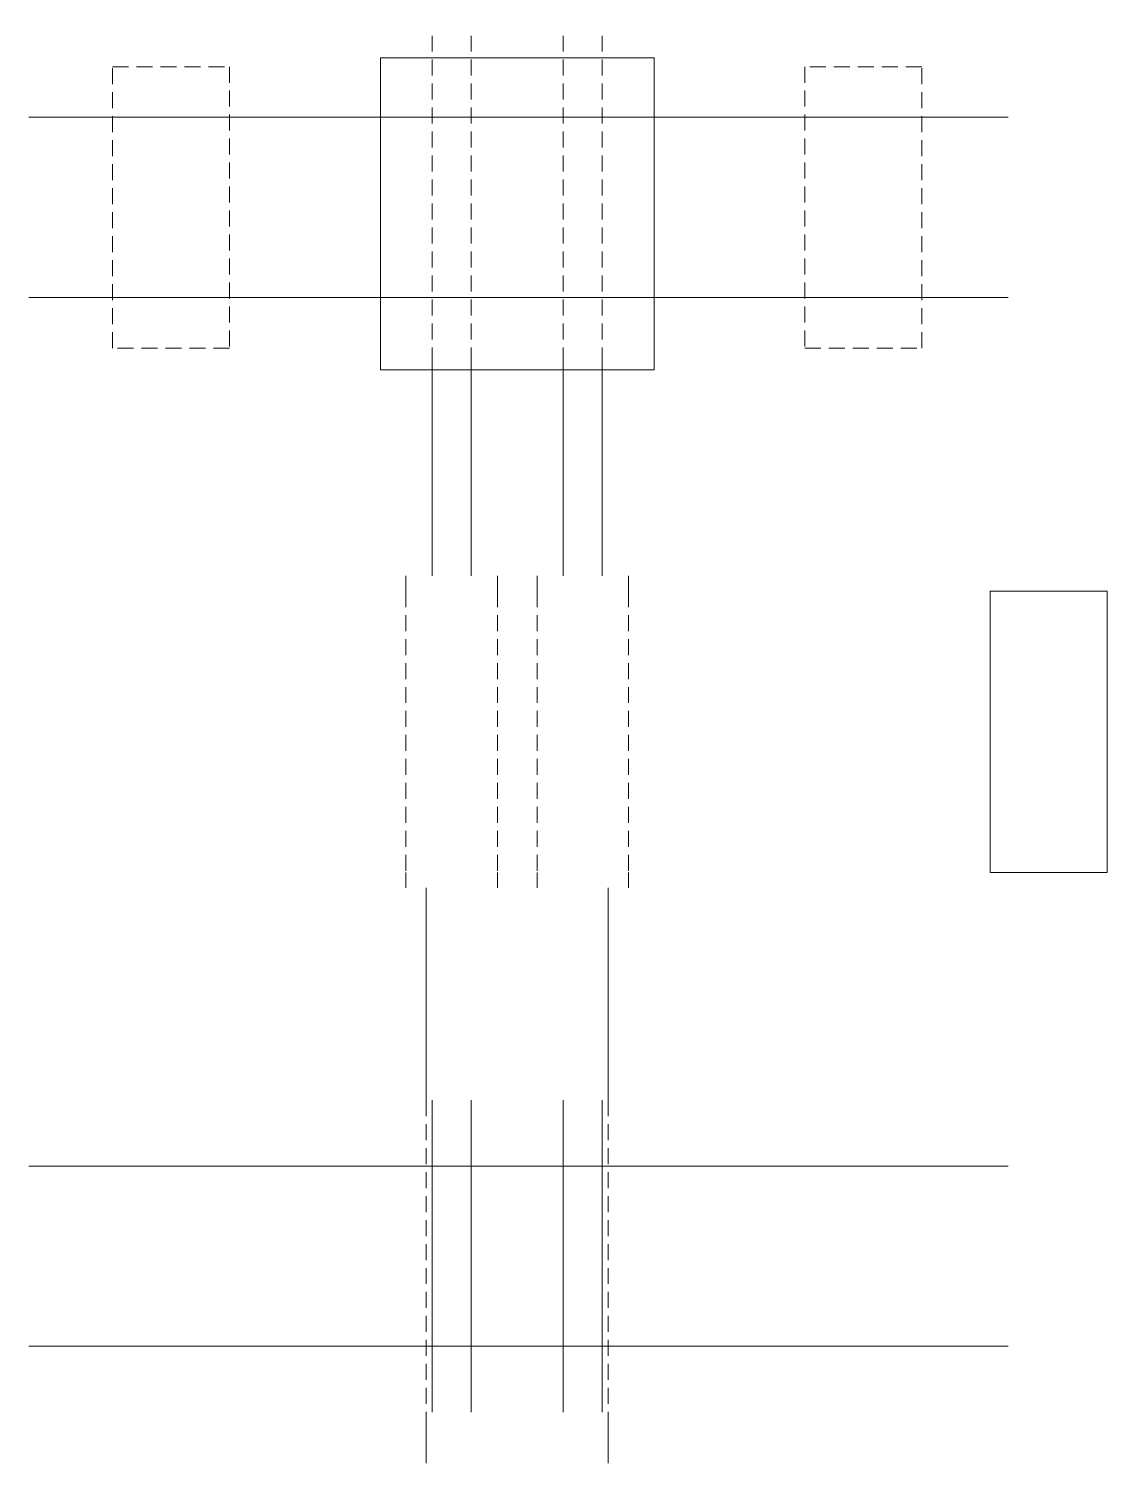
# Model space of a CAD drawing. Header units: millimetres. Extents: x 196700 to 241463, y -13743 to -981.
# Drawn here: x 233029 to 241463, y -12846 to -1627 of the extents above.
import ezdxf

# ---------------------------------------------------------------- set-up
doc = ezdxf.new("R2010")
doc.units = ezdxf.units.MM
doc.header["$LTSCALE"] = 10
doc.header["$MEASUREMENT"] = 0
doc.linetypes.add('HIDDEN2', pattern=[0.1875, 0.125, -0.0625])
doc.layers.add('SIDE', color=7, linetype='Continuous')

msp = doc.modelspace()

# ---------------------------------------------------------------- linework, layer by layer
at = {"layer": 'SIDE', "linetype": 'HIDDEN2', "lineweight": 13, "ltscale": 100}
for p, q in [((236183.67, -4244.4), (236183.67, -1632.21)), ((236488.67, -4244.4), (236488.67, -1627.26)), ((237208.67, -4244.4), (237208.67, -1632.21)), ((237513.67, -4244.4), (237513.67, -1627.26)), ((235978.67, -6025.47), (235978.67, -8225.47)), ((236693.67, -6025.47), (236693.67, -8225.47)), ((237003.67, -6025.47), (237003.67, -8225.47)), ((237718.67, -6025.47), (237718.67, -8225.47)), ((236137.89, -10006.54), (236137.89, -12446.54)), ((237559.45, -10006.54), (237559.45, -12446.54))]:
    msp.add_line(p, q, dxfattribs=at)
at = {"layer": 'SIDE', "linetype": 'Continuous', "lineweight": 13, "ltscale": 100}
for p, q in [((240687.56, -2320.4), (233029.26, -2320.4)), ((240687.56, -3728.4), (233029.26, -3728.4)), ((236183.67, -5905.47), (236183.67, -4244.4)), ((236488.67, -5905.47), (236488.67, -4244.4)), ((237208.67, -5905.47), (237208.67, -4244.4)), ((237513.67, -5905.47), (237513.67, -4244.4)), ((235978.67, -5905.47), (235978.67, -6025.47)), ((236693.67, -5905.47), (236693.67, -6025.47)), ((237003.67, -5905.47), (237003.67, -6025.47)), ((237718.67, -5905.47), (237718.67, -6025.47)), ((235978.67, -8225.47), (235978.67, -8345.47)), ((236693.67, -8225.47), (236693.67, -8345.47)), ((237003.67, -8225.47), (237003.67, -8345.47)), ((237718.67, -8225.47), (237718.67, -8345.47)), ((236137.89, -8345.47), (236137.89, -10006.54)), ((237559.45, -8345.47), (237559.45, -10006.54)), ((240686.88, -10522.54, 60), (233028.58, -10522.54, 60)), ((240686.88, -11930.54, 60), (233028.58, -11930.54, 60)), ((236137.89, -12446.54), (236137.89, -12846.41)), ((237559.45, -12446.54), (237559.45, -12846.41))]:
    msp.add_line(p, q, dxfattribs=at)
at = {"layer": 'SIDE', "lineweight": 13, "ltscale": 100}
for p, q in [((236183.67, -10006.54, 60), (236183.67, -12446.54, 60)), ((236488.67, -10006.54, 60), (236488.67, -12446.54, 60)), ((237208.67, -10006.54, 60), (237208.67, -12446.54, 60)), ((237513.67, -10006.54, 60), (237513.67, -12446.54, 60))]:
    msp.add_line(p, q, dxfattribs=at)
at = {"layer": 'SIDE', "linetype": 'Continuous', "lineweight": 13, "ltscale": 100}
for points in [[(235778.67, -4294.95), (237918.67, -4294.95), (237918.67, -1854.95), (235778.67, -1854.95)], [(241463.33, -8225.47), (240548.33, -8225.47), (240548.33, -6025.47), (241463.33, -6025.47)]]:
    msp.add_lwpolyline(points, close=True, dxfattribs=at)
at = {"layer": 'SIDE', "linetype": 'HIDDEN2', "lineweight": 13, "ltscale": 100}
for points in [[(233684.08, -1924.4), (234599.08, -1924.4), (234599.08, -4124.4), (233684.08, -4124.4)], [(240013.26, -1924.4), (239098.26, -1924.4), (239098.26, -4124.4), (240013.26, -4124.4)]]:
    msp.add_lwpolyline(points, close=True, dxfattribs=at)

doc.saveas('drawing.dxf')
